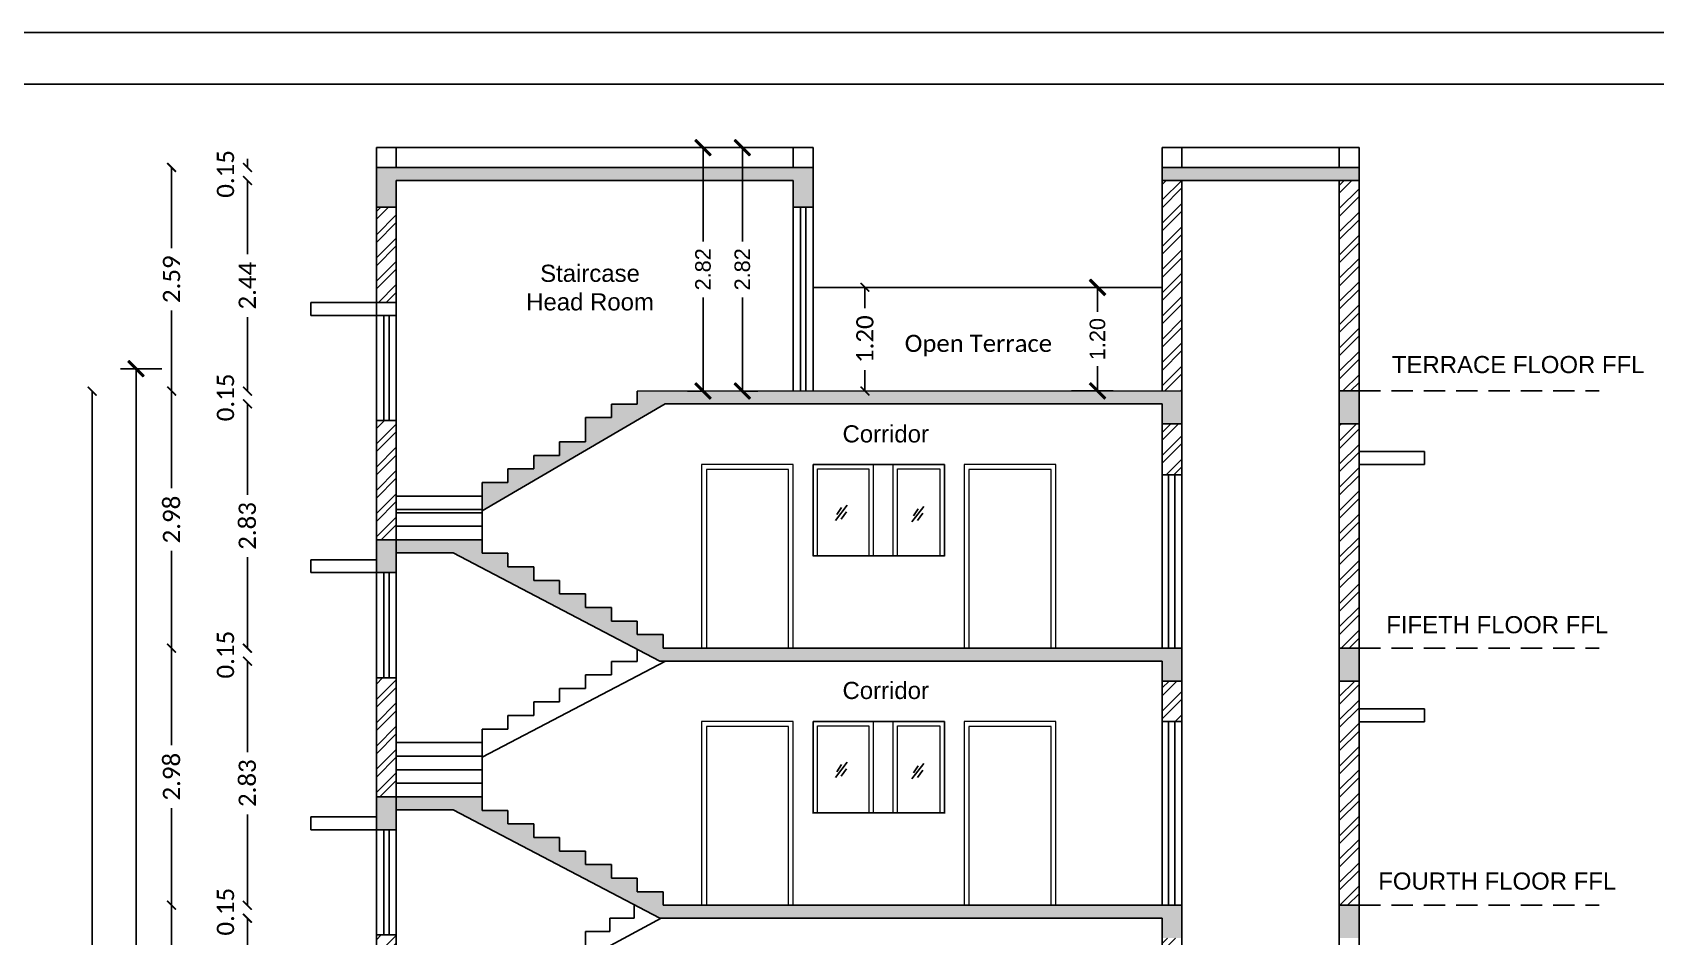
# Model space of a CAD drawing. Header units: metres. Extents: x 1549 to 1752, y 1518 to 3502.
# Drawn here: x 1693.69 to 1712.51, y 1657.2 to 1667.68 of the extents above; entities that cross this region are included whole.
import ezdxf

# ---------------------------------------------------------------- set-up
doc = ezdxf.new("R2010")
doc.units = ezdxf.units.M
doc.linetypes.add('HIDDEN', pattern=[0.375, 0.25, -0.125])
for name, color, linetype in [('BLK_1_HT_OF_BLDG', 5, 'Continuous'), ('BLK_1_PARAPET_HT', 233, 'Continuous'), ('BLK_1_STAIR_HEADROOM', 55, 'Continuous')]:
    doc.layers.add(name, color=color, linetype=linetype)
doc.layers.add('BLK_1_MUMTY_HT', color=83, linetype='Continuous', lineweight=0)
doc.styles.add('SLS- JOHN Calibri', font='calibri.ttf')
doc.styles.add('SLS-Calibri', font='calibri.ttf')
doc.styles.get("Standard").update_dxf_attribs({"font": 'arial.ttf'})
doc.dimstyles.new('12', dxfattribs={"dimtxt": 0.18, "dimasz": 0.18, "dimexe": 0.18, "dimexo": 0.0625, "dimgap": 0.09, "dimtad": 0, "dimzin": 0, "dimdsep": 46, "dimtxsty": 'Standard', "dimblk": 'OBLIQUE', "dimcen": 0.09, "dimadec": 0, "dimazin": 0, "dimtfac": 1, "dimtofl": 0, "dimtmove": 0, "dimatfit": 3, "dimfxl": 0, "dimtolj": 1, "dimtzin": 0, "dimarcsym": 0})
doc.dimstyles.new('SLS-ProjectName-OuterBlock(FloorPlan)', dxfattribs={"dimtxt": 0.2, "dimasz": 0.1, "dimexe": 0, "dimexo": 0, "dimgap": 0.1, "dimtad": 0, "dimzin": 1, "dimdsep": 46, "dimtxsty": 'SLS-Calibri', "dimblk1": 'OBLIQUE', "dimblk2": 'OBLIQUE', "dimsah": 1, "dimcen": 0, "dimse1": 1, "dimse2": 1, "dimclrd": 252, "dimclre": 252, "dimclrt": 256, "dimadec": 0, "dimazin": 0, "dimtfac": 1, "dimtofl": 0, "dimtmove": 2, "dimatfit": 3, "dimfxl": 0, "dimtolj": 1, "dimtzin": 0, "dimarcsym": 0})
pattern_1 = [(50, (157.51355, -122.14279), (0.182184669, -0.015939086), [0.01905, -0.20955]), (355, (157.51355, -122.14279), (-0.035243421, 0.191056845), [0.01524, -0.167640584]), (100.451445, (157.52873, -122.14412), (0.146941247, 0.175117752), [0.016190009, -0.178090245]), (46.1842, (157.51355, -122.092), (0.27107904, -0.042042328), [0.028575, -0.314325]), (96.635558, (157.53614, -122.0955), (0.237404134, 0.247426125), [0.024285023, -0.267135608]), (351.184151, (157.51355, -122.092), (0.237404134, 0.247426125), [0.022859967, -0.251459732]), (21, (157.53895, -122.10469), (0.151614391, -0.102265198), [0.01905, -0.20955]), (326, (157.53895, -122.10469), (0.061802028, 0.184187966), [0.01524, -0.16764]), (71.451445, (157.55158, -122.11321), (0.213416419, 0.081922769), [0.016190009, -0.178089938]), (37.5, (157.51355, -122.14279), (0.0030886033, 0.0845550389), [0, -0.165608, 0, -0.17018, 0, -0.168275]), (7.5, (157.51355, -122.14279), (0.0668196625, 0.1001805748), [0, -0.097028, 0, -0.161798, 0, -0.064135]), (327.5, (157.456905, -122.14279), (0.1355905952, -0.005728744), [0, -0.0635, 0, -0.19812, 0, -0.26289]), (317.5, (157.4315, -122.14279), (0.1481291814, 0.025426491), [0, -0.08255, 0, -0.131572, 0, -0.18669])]
pattern_2 = [(45, (0, -122.14279), (-0.134703842, 0.134703842), []), (45, (0.0898, -122.14279), (-0.134703842, 0.134703842), [])]

# ---------------------------------------------------------------- blocks, each defined once
blk = doc.blocks.new('_Oblique')
at = {"color": 0, "linetype": 'ByBlock', "lineweight": -2}
blk.add_line((-0.5, -0.5), (0.5, 0.5), dxfattribs=at)
at = {"const_width": 0.2}
blk.add_lwpolyline([(-0.5, -0.5), (0.5, 0.5)], dxfattribs=at)
blk = doc.blocks.new('*D144')
at = {"color": 252, "lineweight": -2}
for p, q in [((1696.179, 1657.413), (1696.179, 1656.361)), ((1696.179, 1654.588), (1696.179, 1655.639))]:
    blk.add_line(p, q, dxfattribs=at)
at = {"layer": 'Defpoints', "color": 0}
for p in [(1696.179, 1657.413), (1701.874, 1657.413), (1701.814, 1654.588)]:
    blk.add_point(p, dxfattribs=at)
at = {"color": 252, "lineweight": -2, "xscale": 0.1, "yscale": 0.1, "zscale": 0.1}
for p, rotation in [((1696.179, 1657.413), 90), ((1696.179, 1654.588), 270)]:
    blk.add_blockref('_Oblique', p, dxfattribs=dict(at, rotation=rotation))
at = {"insert": (1696.179, 1656), "char_height": 0.2, "attachment_point": 5, "rotation": 90, "style": 'SLS-Calibri'}
blk.add_mtext('\\A1;2.83', dxfattribs=at)
blk = doc.blocks.new('*D145')
at = {"color": 252, "lineweight": -2}
for p, q in [((1696.179, 1657.563), (1696.179, 1657.663)), ((1696.179, 1657.413), (1696.179, 1657.313))]:
    blk.add_line(p, q, dxfattribs=at)
at = {"layer": 'Defpoints', "color": 0}
for p in [(1696.179, 1657.563), (1701.899, 1657.563), (1701.874, 1657.413)]:
    blk.add_point(p, dxfattribs=at)
at = {"color": 252, "lineweight": -2, "xscale": 0.1, "yscale": 0.1, "zscale": 0.1}
for p, rotation in [((1696.179, 1657.563), 270), ((1696.179, 1657.413), 90)]:
    blk.add_blockref('_Oblique', p, dxfattribs=dict(at, rotation=rotation))
at = {"insert": (1695.926, 1657.488), "char_height": 0.2, "attachment_point": 5, "rotation": 90, "style": 'SLS-Calibri'}
blk.add_mtext('\\A1;0.15', dxfattribs=at)
blk = doc.blocks.new('*D146')
at = {"color": 252, "lineweight": -2}
for p, q in [((1696.179, 1660.393), (1696.179, 1659.339)), ((1696.179, 1657.563), (1696.179, 1658.617))]:
    blk.add_line(p, q, dxfattribs=at)
at = {"layer": 'Defpoints', "color": 0}
for p in [(1696.179, 1660.393), (1702.129, 1660.393), (1701.899, 1657.563)]:
    blk.add_point(p, dxfattribs=at)
at = {"color": 252, "lineweight": -2, "xscale": 0.1, "yscale": 0.1, "zscale": 0.1}
for p, rotation in [((1696.179, 1660.393), 90), ((1696.179, 1657.563), 270)]:
    blk.add_blockref('_Oblique', p, dxfattribs=dict(at, rotation=rotation))
at = {"insert": (1696.179, 1658.978), "char_height": 0.2, "attachment_point": 5, "rotation": 90, "style": 'SLS-Calibri'}
blk.add_mtext('\\A1;2.83', dxfattribs=at)
blk = doc.blocks.new('*D147')
at = {"color": 252, "lineweight": -2}
for p, q in [((1696.179, 1660.543), (1696.179, 1660.643)), ((1696.179, 1660.393), (1696.179, 1660.293))]:
    blk.add_line(p, q, dxfattribs=at)
at = {"layer": 'Defpoints', "color": 0}
for p in [(1696.179, 1660.543), (1702.164, 1660.543), (1702.129, 1660.393)]:
    blk.add_point(p, dxfattribs=at)
at = {"color": 252, "lineweight": -2, "xscale": 0.1, "yscale": 0.1, "zscale": 0.1}
for p, rotation in [((1696.179, 1660.543), 270), ((1696.179, 1660.393), 90)]:
    blk.add_blockref('_Oblique', p, dxfattribs=dict(at, rotation=rotation))
at = {"insert": (1695.926, 1660.468), "char_height": 0.2, "attachment_point": 5, "rotation": 90, "style": 'SLS-Calibri'}
blk.add_mtext('\\A1;0.15', dxfattribs=at)
blk = doc.blocks.new('*D148')
at = {"color": 252, "lineweight": -2}
for p, q in [((1696.179, 1663.376), (1696.179, 1662.321)), ((1696.179, 1660.543), (1696.179, 1661.599))]:
    blk.add_line(p, q, dxfattribs=at)
at = {"layer": 'Defpoints', "color": 0}
for p in [(1696.179, 1663.376), (1702.484, 1663.376), (1702.164, 1660.543)]:
    blk.add_point(p, dxfattribs=at)
at = {"color": 252, "lineweight": -2, "xscale": 0.1, "yscale": 0.1, "zscale": 0.1}
for p, rotation in [((1696.179, 1663.376), 90), ((1696.179, 1660.543), 270)]:
    blk.add_blockref('_Oblique', p, dxfattribs=dict(at, rotation=rotation))
at = {"insert": (1696.179, 1661.96), "char_height": 0.2, "attachment_point": 5, "rotation": 90, "style": 'SLS-Calibri'}
blk.add_mtext('\\A1;2.83', dxfattribs=at)
blk = doc.blocks.new('*D149')
at = {"color": 252, "lineweight": -2}
for p, q in [((1696.179, 1663.524), (1696.179, 1663.624)), ((1696.179, 1663.376), (1696.179, 1663.276))]:
    blk.add_line(p, q, dxfattribs=at)
at = {"layer": 'Defpoints', "color": 0}
for p in [(1696.179, 1663.524), (1702.275, 1663.524), (1702.484, 1663.376)]:
    blk.add_point(p, dxfattribs=at)
at = {"color": 252, "lineweight": -2, "xscale": 0.1, "yscale": 0.1, "zscale": 0.1}
for p, rotation in [((1696.179, 1663.524), 270), ((1696.179, 1663.376), 90)]:
    blk.add_blockref('_Oblique', p, dxfattribs=dict(at, rotation=rotation))
at = {"insert": (1695.926, 1663.45), "char_height": 0.2, "attachment_point": 5, "rotation": 90, "style": 'SLS-Calibri'}
blk.add_mtext('\\A1;0.15', dxfattribs=at)
blk = doc.blocks.new('*D150')
at = {"color": 252, "lineweight": -2}
for p, q in [((1696.179, 1665.966), (1696.179, 1665.111)), ((1696.179, 1663.524), (1696.179, 1664.379))]:
    blk.add_line(p, q, dxfattribs=at)
at = {"layer": 'Defpoints', "color": 0}
for p in [(1696.179, 1665.966), (1702.512, 1665.966), (1702.275, 1663.524)]:
    blk.add_point(p, dxfattribs=at)
at = {"color": 252, "lineweight": -2, "xscale": 0.1, "yscale": 0.1, "zscale": 0.1}
for p, rotation in [((1696.179, 1665.966), 90), ((1696.179, 1663.524), 270)]:
    blk.add_blockref('_Oblique', p, dxfattribs=dict(at, rotation=rotation))
at = {"insert": (1696.179, 1664.745), "char_height": 0.2, "attachment_point": 5, "rotation": 90, "style": 'SLS-Calibri'}
blk.add_mtext('\\A1;2.44', dxfattribs=at)
blk = doc.blocks.new('*D151')
at = {"color": 252, "lineweight": -2}
for p, q in [((1696.179, 1666.116), (1696.179, 1666.216)), ((1696.179, 1665.966), (1696.179, 1665.866))]:
    blk.add_line(p, q, dxfattribs=at)
at = {"layer": 'Defpoints', "color": 0}
for p in [(1696.179, 1666.116), (1702.512, 1666.116), (1702.512, 1665.966)]:
    blk.add_point(p, dxfattribs=at)
at = {"color": 252, "lineweight": -2, "xscale": 0.1, "yscale": 0.1, "zscale": 0.1}
for p, rotation in [((1696.179, 1666.116), 270), ((1696.179, 1665.966), 90)]:
    blk.add_blockref('_Oblique', p, dxfattribs=dict(at, rotation=rotation))
at = {"insert": (1695.926, 1666.041), "char_height": 0.2, "attachment_point": 5, "rotation": 90, "style": 'SLS-Calibri'}
blk.add_mtext('\\A1;0.15', dxfattribs=at)
blk = doc.blocks.new('*D155')
at = {"color": 252, "lineweight": -2}
for p, q in [((1695.3, 1657.563), (1695.3, 1656.44)), ((1695.3, 1654.588), (1695.3, 1655.711))]:
    blk.add_line(p, q, dxfattribs=at)
at = {"layer": 'Defpoints', "color": 0}
for p in [(1695.3, 1657.563), (1702.061, 1657.563), (1702.046, 1654.588)]:
    blk.add_point(p, dxfattribs=at)
at = {"color": 252, "lineweight": -2, "xscale": 0.1, "yscale": 0.1, "zscale": 0.1}
for p, rotation in [((1695.3, 1657.563), 90), ((1695.3, 1654.588), 270)]:
    blk.add_blockref('_Oblique', p, dxfattribs=dict(at, rotation=rotation))
at = {"insert": (1695.3, 1656.075), "char_height": 0.2, "attachment_point": 5, "rotation": 90, "style": 'SLS-Calibri'}
blk.add_mtext('\\A1;2.98', dxfattribs=at)
blk = doc.blocks.new('*D156')
at = {"color": 252, "lineweight": -2}
for p, q in [((1695.3, 1660.543), (1695.3, 1659.417)), ((1695.3, 1657.563), (1695.3, 1658.689))]:
    blk.add_line(p, q, dxfattribs=at)
at = {"layer": 'Defpoints', "color": 0}
for p in [(1695.3, 1660.543), (1702.164, 1660.543), (1702.061, 1657.563)]:
    blk.add_point(p, dxfattribs=at)
at = {"color": 252, "lineweight": -2, "xscale": 0.1, "yscale": 0.1, "zscale": 0.1}
for p, rotation in [((1695.3, 1660.543), 90), ((1695.3, 1657.563), 270)]:
    blk.add_blockref('_Oblique', p, dxfattribs=dict(at, rotation=rotation))
at = {"insert": (1695.3, 1659.053), "char_height": 0.2, "attachment_point": 5, "rotation": 90, "style": 'SLS-Calibri'}
blk.add_mtext('\\A1;2.98', dxfattribs=at)
blk = doc.blocks.new('*D157')
at = {"color": 252, "lineweight": -2}
for p, q in [((1695.3, 1663.524), (1695.3, 1662.398)), ((1695.3, 1660.543), (1695.3, 1661.67))]:
    blk.add_line(p, q, dxfattribs=at)
at = {"layer": 'Defpoints', "color": 0}
for p in [(1695.3, 1663.524), (1702.339, 1663.524), (1702.164, 1660.543)]:
    blk.add_point(p, dxfattribs=at)
at = {"color": 252, "lineweight": -2, "xscale": 0.1, "yscale": 0.1, "zscale": 0.1}
for p, rotation in [((1695.3, 1663.524), 90), ((1695.3, 1660.543), 270)]:
    blk.add_blockref('_Oblique', p, dxfattribs=dict(at, rotation=rotation))
at = {"insert": (1695.3, 1662.034), "char_height": 0.2, "attachment_point": 5, "rotation": 90, "style": 'SLS-Calibri'}
blk.add_mtext('\\A1;2.98', dxfattribs=at)
blk = doc.blocks.new('*D158')
at = {"color": 252, "lineweight": -2}
for p, q in [((1695.3, 1666.116), (1695.3, 1665.182)), ((1695.3, 1663.524), (1695.3, 1664.457))]:
    blk.add_line(p, q, dxfattribs=at)
at = {"layer": 'Defpoints', "color": 0}
for p in [(1695.3, 1666.116), (1701.988, 1666.116), (1701.988, 1663.524)]:
    blk.add_point(p, dxfattribs=at)
at = {"color": 252, "lineweight": -2, "xscale": 0.1, "yscale": 0.1, "zscale": 0.1}
for p, rotation in [((1695.3, 1666.116), 90), ((1695.3, 1663.524), 270)]:
    blk.add_blockref('_Oblique', p, dxfattribs=dict(at, rotation=rotation))
at = {"insert": (1695.3, 1664.82), "char_height": 0.2, "attachment_point": 5, "rotation": 90, "style": 'SLS-Calibri'}
blk.add_mtext('\\A1;2.59', dxfattribs=at)
blk = doc.blocks.new('*D159')
at = {"color": 252, "lineweight": -2}
for p, q in [((1703.343, 1664.726), (1703.343, 1664.486)), ((1703.343, 1663.524), (1703.343, 1663.765))]:
    blk.add_line(p, q, dxfattribs=at)
at = {"layer": 'Defpoints', "color": 0}
for p in [(1703.343, 1664.726), (1703.51, 1664.726), (1703.51, 1663.524)]:
    blk.add_point(p, dxfattribs=at)
at = {"color": 252, "lineweight": -2, "xscale": 0.1, "yscale": 0.1, "zscale": 0.1}
for p, rotation in [((1703.343, 1664.726), 90), ((1703.343, 1663.524), 270)]:
    blk.add_blockref('_Oblique', p, dxfattribs=dict(at, rotation=rotation))
at = {"insert": (1703.343, 1664.125), "char_height": 0.2, "attachment_point": 5, "rotation": 90, "style": 'SLS-Calibri'}
blk.add_mtext('\\A1;1.20', dxfattribs=at)
blk = doc.blocks.new('*D60')
at = {"color": 252, "lineweight": -2}
for p, q in [((1694.378, 1663.523), (1694.378, 1655.064)), ((1694.378, 1645.723), (1694.378, 1654.183))]:
    blk.add_line(p, q, dxfattribs=at)
at = {"layer": 'Defpoints', "color": 0}
for p in [(1694.378, 1663.523), (1700.702, 1663.523), (1697.676, 1645.723)]:
    blk.add_point(p, dxfattribs=at)
at = {"color": 252, "lineweight": -2, "xscale": 0.1, "yscale": 0.1, "zscale": 0.1}
for p, rotation in [((1694.378, 1663.523), 90), ((1694.378, 1645.723), 270)]:
    blk.add_blockref('_Oblique', p, dxfattribs=dict(at, rotation=rotation))
at = {"insert": (1694.378, 1654.623), "char_height": 0.2, "attachment_point": 5, "rotation": 90, "style": 'SLS-Calibri'}
blk.add_mtext('\\A1;17.80', dxfattribs=at)
blk = doc.blocks.new('*D217')
at = {"layer": 'BLK_1_HT_OF_BLDG', "color": 0, "lineweight": -2}
for p, q in [((1695.188, 1663.783), (1694.708, 1663.783)), ((1694.888, 1663.783), (1694.888, 1655.139)), ((1694.888, 1645.723), (1694.888, 1654.368)), ((1694.888, 1645.723), (1694.708, 1645.723))]:
    blk.add_line(p, q, dxfattribs=at)
at = {"layer": 'Defpoints', "color": 0}
for p in [(1694.888, 1663.783), (1701.067, 1663.783), (1694.899, 1645.723)]:
    blk.add_point(p, dxfattribs=at)
at = {"layer": 'BLK_1_HT_OF_BLDG', "color": 0, "lineweight": -2, "xscale": 0.18, "yscale": 0.18, "zscale": 0.18}
for p, rotation in [((1694.888, 1663.783), 90), ((1694.888, 1645.723), 270)]:
    blk.add_blockref('_Oblique', p, dxfattribs=dict(at, rotation=rotation))
at = {"layer": 'BLK_1_HT_OF_BLDG', "color": 0, "insert": (1694.888, 1654.753), "char_height": 0.18, "attachment_point": 5, "rotation": 90}
blk.add_mtext('\\A1;18.06', dxfattribs=at)
blk = doc.blocks.new('*D218')
at = {"layer": 'BLK_1_PARAPET_HT', "color": 0, "lineweight": -2}
for p, q in [((1705.741, 1664.726), (1706.221, 1664.726)), ((1706.041, 1664.726), (1706.041, 1664.441)), ((1706.041, 1663.525), (1706.041, 1663.811)), ((1705.741, 1663.525), (1706.221, 1663.525))]:
    blk.add_line(p, q, dxfattribs=at)
at = {"layer": 'Defpoints', "color": 0}
for p in [(1705.568, 1664.726), (1706.041, 1664.726), (1705.568, 1663.525)]:
    blk.add_point(p, dxfattribs=at)
at = {"layer": 'BLK_1_PARAPET_HT', "color": 0, "lineweight": -2, "xscale": 0.18, "yscale": 0.18, "zscale": 0.18}
for p, rotation in [((1706.041, 1664.726), 90), ((1706.041, 1663.525), 270)]:
    blk.add_blockref('_Oblique', p, dxfattribs=dict(at, rotation=rotation))
at = {"layer": 'BLK_1_PARAPET_HT', "color": 0, "insert": (1706.041, 1664.126), "char_height": 0.18, "attachment_point": 5, "rotation": 90}
blk.add_mtext('\\A1;1.20', dxfattribs=at)
blk = doc.blocks.new('*D219')
at = {"layer": 'BLK_1_STAIR_HEADROOM', "color": 0, "lineweight": -2}
for p, q in [((1701.488, 1666.346), (1701.285, 1666.346)), ((1701.465, 1666.346), (1701.465, 1665.259)), ((1701.465, 1663.524), (1701.465, 1664.61)), ((1701.488, 1663.524), (1701.285, 1663.524))]:
    blk.add_line(p, q, dxfattribs=at)
at = {"layer": 'Defpoints', "color": 0}
for p in [(1701.465, 1666.346), (1701.55, 1666.346), (1701.55, 1663.524)]:
    blk.add_point(p, dxfattribs=at)
at = {"layer": 'BLK_1_STAIR_HEADROOM', "color": 0, "lineweight": -2, "xscale": 0.18, "yscale": 0.18, "zscale": 0.18}
for p, rotation in [((1701.465, 1666.346), 90), ((1701.465, 1663.524), 270)]:
    blk.add_blockref('_Oblique', p, dxfattribs=dict(at, rotation=rotation))
at = {"layer": 'BLK_1_STAIR_HEADROOM', "color": 0, "insert": (1701.465, 1664.935), "char_height": 0.18, "attachment_point": 5, "rotation": 90}
blk.add_mtext('\\A1;2.82', dxfattribs=at)
blk = doc.blocks.new('*D220')
at = {"layer": 'BLK_1_MUMTY_HT', "color": 0, "lineweight": -2}
for p, q in [((1701.921, 1666.346), (1702.101, 1666.346)), ((1701.921, 1666.346), (1701.921, 1665.259)), ((1701.921, 1663.524), (1701.921, 1664.61)), ((1701.921, 1663.524), (1702.101, 1663.524))]:
    blk.add_line(p, q, dxfattribs=at)
at = {"layer": 'Defpoints', "color": 0}
for p in [(1701.869, 1666.346), (1701.921, 1666.346), (1701.869, 1663.524)]:
    blk.add_point(p, dxfattribs=at)
at = {"layer": 'BLK_1_MUMTY_HT', "color": 0, "lineweight": -2, "xscale": 0.18, "yscale": 0.18, "zscale": 0.18}
for p, rotation in [((1701.921, 1666.346), 90), ((1701.921, 1663.524), 270)]:
    blk.add_blockref('_Oblique', p, dxfattribs=dict(at, rotation=rotation))
at = {"layer": 'BLK_1_MUMTY_HT', "color": 0, "insert": (1701.921, 1664.935), "char_height": 0.18, "attachment_point": 5, "rotation": 90}
blk.add_mtext('\\A1;2.82', dxfattribs=at)

msp = doc.modelspace()

# ---------------------------------------------------------------- hatches: boundary and pattern name
h = msp.add_hatch()
h.set_pattern_fill('AR-CONC', color=256, scale=0.001)
h.set_pattern_definition([(50, (157.51355, -122.14054), (0.182184669, -0.015939086), [0.01905, -0.20955]), (355, (157.51355, -122.14054), (-0.035243421, 0.191056845), [0.01524, -0.167640584]), (100.451445, (157.52873, -122.14186), (0.146941247, 0.175117752), [0.016190009, -0.178090245]), (46.1842, (157.51355, -122.08974), (0.27107904, -0.042042328), [0.028575, -0.314325]), (96.635558, (157.53614, -122.09324), (0.237404134, 0.247426125), [0.024285023, -0.267135608]), (351.184151, (157.51355, -122.08974), (0.237404134, 0.247426125), [0.022859967, -0.251459732]), (21, (157.53895, -122.10244), (0.151614391, -0.102265198), [0.01905, -0.20955]), (326, (157.53895, -122.10244), (0.061802028, 0.184187966), [0.01524, -0.16764]), (71.451445, (157.55158, -122.11096), (0.213416419, 0.081922769), [0.016190009, -0.178089938]), (37.5, (157.51355, -122.140536), (0.0030886033, 0.0845550389), [0, -0.165608, 0, -0.17018, 0, -0.168275]), (7.5, (157.51355, -122.14054), (0.0668196625, 0.1001805748), [0, -0.097028, 0, -0.161798, 0, -0.064135]), (327.5, (157.456905, -122.140536), (0.1355905952, -0.005728744), [0, -0.0635, 0, -0.19812, 0, -0.26289]), (317.5, (157.4315, -122.14054), (0.1481291814, 0.025426491), [0, -0.08255, 0, -0.131572, 0, -0.18669])])
h.paths.add_polyline_path([(1702.74070893, 1666.1160031), (1697.67586832, 1666.1160031), (1697.67586868, 1665.65600292), (1697.90586815, 1665.6560031), (1697.90586815, 1665.9660031), (1702.51220086, 1665.9660031), (1702.51220086, 1665.6560031), (1702.74070893, 1665.6560031)])
h.paths.add_polyline_path([(1709.07511989, 1666.1160031), (1706.79037963, 1666.1160031), (1706.79037963, 1665.9660031), (1709.07511989, 1665.9660031)])
h = msp.add_hatch()
h.set_pattern_fill('ANSI32', color=256, scale=0.02)
h.set_pattern_definition(pattern_2)
h.paths.add_polyline_path([(1707.01888769, 1665.9660031), (1706.79037963, 1665.9660031), (1706.79037963, 1663.52589989), (1707.01888769, 1663.5260031)])
h.paths.add_polyline_path([(1709.07511989, 1665.9660031), (1708.84511989, 1665.9660031), (1708.84511989, 1663.5260031), (1709.07511989, 1663.5260031)])
h = msp.add_hatch()
h.set_pattern_fill('ANSI32', color=256, scale=0.02)
h.set_pattern_definition([(45, (157.51355, -122.14279), (-0.134703842, 0.134703842), []), (45, (157.60335, -122.14279), (-0.134703842, 0.134703842), [])])
h.paths.add_polyline_path([(1697.90586815, 1665.6560031), (1697.67586868, 1665.65600292), (1697.67578911, 1664.54835342), (1697.90578762, 1664.54835342)])
h.paths.add_polyline_path([(1697.90586815, 1663.17925938), (1697.67587058, 1663.17925938), (1697.67587165, 1661.79987761), (1697.90586815, 1661.79987761)])
h.paths.add_polyline_path([(1697.90586815, 1660.19887761), (1697.67587288, 1660.19887761), (1697.67587394, 1658.81987761), (1697.90586815, 1658.81987761)])
h.paths.add_polyline_path([(1697.90586815, 1657.21887761), (1697.67587517, 1657.21887761), (1697.67587623, 1655.84408813), (1697.90586815, 1655.84408813)])
h.paths.add_polyline_path([(1697.90586815, 1654.24308813), (1697.67587746, 1654.24308813), (1697.67587852, 1652.86408813), (1697.90586815, 1652.86408813)])
h.paths.add_polyline_path([(1697.90586815, 1651.26308813), (1697.67587976, 1651.26308813), (1697.67588082, 1649.87987761), (1697.90586815, 1649.87987761), (1697.90586815, 1649.9496837)])
h.paths.add_polyline_path([(1697.90586815, 1648.27887761), (1697.67588205, 1648.27887761), (1697.67588319, 1646.7996837), (1697.90586815, 1646.7996837)])
h.paths.add_polyline_path([(1697.90587118, 1646.4186837), (1697.67588348, 1646.4186837), (1697.675884, 1645.80494686), (1697.9058799, 1645.80494686)])
h = msp.add_hatch()
h.set_pattern_fill('AR-CONC', color=256, scale=0.001)
h.set_pattern_definition(pattern_1)
h.paths.add_polyline_path([(1709.07511989, 1663.5260031), (1708.84511989, 1663.5260031), (1708.84511989, 1663.1450031), (1709.07511989, 1663.1450031)])
h.paths.add_polyline_path([(1709.07511989, 1660.54336791), (1708.84511989, 1660.54336791), (1708.84511989, 1660.16236791), (1709.07511989, 1660.16236791)])
h.paths.add_polyline_path([(1709.07511989, 1657.56336791), (1708.84511989, 1657.56336791), (1708.84511989, 1657.18236791), (1709.07511989, 1657.18236791)])
h.paths.add_polyline_path([(1709.07511989, 1654.58757844), (1708.84511989, 1654.58757844), (1708.84511989, 1654.20657844), (1709.07511989, 1654.20657844)])
h.paths.add_polyline_path([(1709.07511989, 1651.60757844), (1708.84511989, 1651.60757844), (1708.84511989, 1651.22657844), (1709.07511989, 1651.22657844)])
h.paths.add_polyline_path([(1709.07511989, 1648.62336791), (1708.84511989, 1648.62336791), (1708.84511989, 1648.24236791), (1709.07511989, 1648.24236791)])
h.paths.add_polyline_path([(1709.07511989, 1643.97178896), (1706.79037963, 1643.97178896), (1706.79037963, 1643.82178896), (1709.07511989, 1643.82178896)])
h.paths.add_polyline_path([(1706.79038768, 1645.67336942), (1697.90588795, 1645.67336942), (1697.90589111, 1645.52336791), (1706.79038887, 1645.52336791)])
h = msp.add_hatch()
h.set_pattern_fill('AR-CONC', color=256, scale=0.001)
h.set_pattern_definition([(50, (157.51355, -122.26459), (0.182184669, -0.015939086), [0.01905, -0.20955]), (355, (157.51355, -122.26459), (-0.035243421, 0.191056845), [0.01524, -0.167640584]), (100.451445, (157.52873, -122.26591), (0.146941247, 0.175117752), [0.016190009, -0.178090245]), (46.1842, (157.51355, -122.21379), (0.27107904, -0.042042328), [0.028575, -0.314325]), (96.635558, (157.53614, -122.2173), (0.237404134, 0.247426125), [0.024285023, -0.267135608]), (351.184151, (157.51355, -122.2138), (0.237404134, 0.247426125), [0.022859967, -0.251459732]), (21, (157.53895, -122.22649), (0.151614391, -0.102265198), [0.01905, -0.20955]), (326, (157.53895, -122.22649), (0.061802028, 0.184187966), [0.01524, -0.16764]), (71.451445, (157.55158, -122.235), (0.213416419, 0.081922769), [0.016190009, -0.178089938]), (37.5, (157.51355, -122.264587), (0.0030886033, 0.0845550389), [0, -0.165608, 0, -0.17018, 0, -0.168275]), (7.5, (157.51355, -122.26459), (0.0668196625, 0.1001805748), [0, -0.097028, 0, -0.161798, 0, -0.064135]), (327.5, (157.456905, -122.264587), (0.1355905952, -0.005728744), [0, -0.0635, 0, -0.19812, 0, -0.26289]), (317.5, (157.4315, -122.26459), (0.1481291814, 0.025426491), [0, -0.08255, 0, -0.131572, 0, -0.18669])])
h.paths.add_polyline_path([(1707.01888769, 1663.52457651), (1700.70150866, 1663.52172332), (1700.70150866, 1663.37276813), (1700.40150866, 1663.37276813), (1700.40150866, 1663.21570442), (1700.10150866, 1663.21570442), (1700.10150866, 1662.93459036), (1699.80150866, 1662.93459036), (1699.80150866, 1662.77752664), (1699.50150866, 1662.77752664), (1699.50150866, 1662.62046293), (1699.20150866, 1662.62046293), (1699.20150866, 1662.46339922), (1698.90150866, 1662.46339922), (1698.90150866, 1662.30633551), (1698.90150866, 1662.13689624), (1701.02403946, 1663.3760031), (1706.79037963, 1663.3760031), (1706.79037963, 1663.1450031), (1707.01888769, 1663.1450031)])
h = msp.add_hatch()
h.set_pattern_fill('ANSI32', color=256, scale=0.02)
h.set_pattern_definition(pattern_2)
h.paths.add_polyline_path([(1707.01888769, 1663.1450031), (1706.79037963, 1663.1450031), (1706.79037963, 1662.55157097), (1707.01888769, 1662.55157097)])
h = msp.add_hatch()
h.set_pattern_fill('ANSI32', color=256, scale=0.02)
h.set_pattern_definition(pattern_2)
h.paths.add_polyline_path([(1709.07511989, 1663.1450031), (1708.84511989, 1663.1450031), (1708.84511989, 1660.54336791), (1709.07511989, 1660.54336791)])
h.paths.add_polyline_path([(1709.07511989, 1660.16236791), (1708.84511989, 1660.16236791), (1708.84511989, 1657.56336791), (1709.07511989, 1657.56336791)])
h = msp.add_hatch()
h.set_pattern_fill('AR-CONC', color=256, scale=0.001)
h.set_pattern_definition(pattern_1)
h.paths.add_polyline_path([(1697.90586815, 1649.87987761), (1697.67588082, 1649.87987761), (1697.67588111, 1649.49887761), (1697.90586815, 1649.49887761)])
h.paths.add_polyline_path([(1697.90586815, 1652.86408813), (1697.67587852, 1652.86408813), (1697.67587882, 1652.48308813), (1697.90586815, 1652.48308813)])
h.paths.add_polyline_path([(1697.90586815, 1655.84408813), (1697.67587623, 1655.84408813), (1697.67587652, 1655.46308813), (1697.90586815, 1655.46308813)])
h.paths.add_polyline_path([(1697.90586815, 1658.81987761), (1697.67587394, 1658.81987761), (1697.67587423, 1658.43887761), (1697.90586815, 1658.43887761)])
h.paths.add_polyline_path([(1697.90586815, 1661.79987761), (1697.67587165, 1661.79987761), (1697.67587194, 1661.41887761), (1697.90586815, 1661.41887761)])
h = msp.add_hatch()
h.set_pattern_fill('AR-CONC', color=256, scale=0.001)
h.set_pattern_definition(pattern_1)
h.paths.add_polyline_path([(1707.01888769, 1660.54336791), (1701.00150866, 1660.54336791), (1701.00150866, 1660.70043162), (1700.70150866, 1660.70043162), (1700.70150866, 1660.85749533), (1700.40150866, 1660.85749533), (1700.40150866, 1661.01455905), (1700.10150866, 1661.01455905), (1700.10150866, 1661.17162276), (1699.80150866, 1661.17162276), (1699.80150866, 1661.32868647), (1699.50150866, 1661.32868647), (1699.50150866, 1661.48575018), (1699.20150866, 1661.48575018), (1699.20150866, 1661.64281389), (1698.90150866, 1661.64281389), (1698.90150866, 1661.79987761), (1697.90586815, 1661.79987761), (1697.90586815, 1661.64987761), (1698.56461778, 1661.64987761), (1700.96461778, 1660.39336791), (1706.79037963, 1660.39336791), (1706.79037963, 1660.16236791), (1707.01888769, 1660.16236791)])
h = msp.add_hatch()
h.set_pattern_fill('ANSI32', color=256, scale=0.02)
h.set_pattern_definition(pattern_2)
h.paths.add_polyline_path([(1707.01888769, 1660.16236791), (1706.79037963, 1660.16236791), (1706.79037963, 1659.69336791), (1707.01888769, 1659.69336791)])
h.paths.add_polyline_path([(1707.01888769, 1657.18236791), (1706.79037963, 1657.18236791), (1706.79037963, 1656.71757844), (1707.01888769, 1656.71757844)])
h.paths.add_polyline_path([(1707.01888769, 1654.20657844), (1706.79037963, 1654.20657844), (1706.79037963, 1653.73757844), (1707.01888769, 1653.73757844)])
h.paths.add_polyline_path([(1709.07511989, 1651.22657844), (1708.84511989, 1651.22657844), (1708.84511989, 1648.62336791), (1709.07511989, 1648.62336791)])
h.paths.add_polyline_path([(1702.95408852, 1650.89566994), (1704.1369522, 1650.89566994), (1704.1369522, 1651.30513839), (1702.95408852, 1651.30513839)], flags=9)
h = msp.add_hatch()
h.set_pattern_fill('AR-CONC', color=256, scale=0.001)
h.set_pattern_definition(pattern_1)
h.paths.add_polyline_path([(1707.01888769, 1651.60757844), (1701.00150866, 1651.60757844), (1701.00150866, 1651.76464215), (1700.70150866, 1651.76464215), (1700.70150866, 1651.92170586), (1700.40150866, 1651.92170586), (1700.40150866, 1652.07876957), (1700.10150866, 1652.07876957), (1700.10150866, 1652.23583328), (1699.80150866, 1652.23583328), (1699.80150866, 1652.392897), (1699.50150866, 1652.392897), (1699.50150866, 1652.54996071), (1699.20150866, 1652.54996071), (1699.20150866, 1652.70702442), (1698.90150866, 1652.70702442), (1698.90150866, 1652.86408813), (1697.90586815, 1652.86408813), (1697.90586815, 1652.71408813), (1698.56461778, 1652.71408813), (1700.96461778, 1651.45757844), (1706.79037963, 1651.45757844), (1706.79037963, 1651.22657844), (1707.01888769, 1651.22657844)])
h.paths.add_polyline_path([(1707.01888769, 1654.58757844), (1701.00150866, 1654.58757844), (1701.00150866, 1654.74464215), (1700.70150866, 1654.74464215), (1700.70150866, 1654.90170586), (1700.40150866, 1654.90170586), (1700.40150866, 1655.05876957), (1700.10150866, 1655.05876957), (1700.10150866, 1655.21583328), (1699.80150866, 1655.21583328), (1699.80150866, 1655.372897), (1699.50150866, 1655.372897), (1699.50150866, 1655.52996071), (1699.20150866, 1655.52996071), (1699.20150866, 1655.68702442), (1698.90150866, 1655.68702442), (1698.90150866, 1655.84408813), (1697.90586815, 1655.84408813), (1697.90586815, 1655.69408813), (1698.56461778, 1655.69408813), (1700.96461778, 1654.43757844), (1706.79037963, 1654.43757844), (1706.79037963, 1654.20657844), (1707.01888769, 1654.20657844)])
h.paths.add_polyline_path([(1707.01888769, 1657.56336791), (1701.00150866, 1657.56336791), (1701.00150866, 1657.72043162), (1700.70150866, 1657.72043162), (1700.70150866, 1657.87749533), (1700.40150866, 1657.87749533), (1700.40150866, 1658.03455905), (1700.10150866, 1658.03455905), (1700.10150866, 1658.19162276), (1699.80150866, 1658.19162276), (1699.80150866, 1658.34868647), (1699.50150866, 1658.34868647), (1699.50150866, 1658.50575018), (1699.20150866, 1658.50575018), (1699.20150866, 1658.66281389), (1698.90150866, 1658.66281389), (1698.90150866, 1658.81987761), (1697.90586815, 1658.81987761), (1697.90586815, 1658.66987761), (1698.56461778, 1658.66987761), (1700.96461778, 1657.41336791), (1706.79037963, 1657.41336791), (1706.79037963, 1657.18236791), (1707.01888769, 1657.18236791)])

# ---------------------------------------------------------------- linework, layer by layer
for p, q in [((1697.67588425, 1645.34236791), (1697.67586815, 1666.3460031)), ((1697.90586815, 1666.3460031), (1697.67586815, 1666.3460031)), ((1697.90586815, 1666.1160031), (1697.90586815, 1666.3460031)), ((1697.90586815, 1666.3460031), (1702.51220086, 1666.3460031)), ((1702.51220086, 1666.3460031), (1702.74070893, 1666.3460031)), ((1702.51220086, 1666.1160031), (1702.51220086, 1666.3460031)), ((1702.74070893, 1665.6560031), (1702.74070893, 1666.3460031)), ((1706.79037963, 1666.3460031), (1707.01888769, 1666.3460031)), ((1706.79037963, 1663.5260031), (1706.79037963, 1666.3460031)), ((1707.01888769, 1666.1160031), (1707.01888769, 1666.3460031)), ((1707.01888769, 1666.3460031), (1708.84511989, 1666.3460031)), ((1708.84511989, 1666.1160031), (1708.84511989, 1666.3460031)), ((1708.84511989, 1666.3460031), (1709.07511989, 1666.3460031)), ((1709.07511989, 1643.82178896), (1709.07511989, 1666.3460031)), ((1697.67586815, 1666.1160031), (1702.74070893, 1666.1160031)), ((1706.79037963, 1666.1160031), (1709.07511989, 1666.1160031)), ((1697.90586815, 1649.9496837), (1697.90586815, 1665.9660031)), ((1697.90586815, 1665.9660031), (1702.51220086, 1665.9660031)), ((1702.51220086, 1665.6560031), (1702.51220086, 1665.9660031)), ((1706.79037963, 1665.9660031), (1709.07511989, 1665.9660031)), ((1707.01888769, 1660.54336791), (1707.01888769, 1665.9660031)), ((1708.84511989, 1660.54336791), (1708.84511989, 1665.9660031)), ((1697.90586815, 1665.6560031), (1697.67586869, 1665.65600292)), ((1702.51220086, 1665.6560031), (1702.74070893, 1665.6560031)), ((1702.51220086, 1663.5260031), (1702.51220086, 1665.6560031)), ((1702.59519138, 1663.5260031), (1702.59519138, 1665.6560031)), ((1702.65780627, 1663.5260031), (1702.65780627, 1665.6560031)), ((1702.74070893, 1663.5260031), (1702.74070893, 1665.6560031)), ((1702.74070893, 1664.7260031), (1706.79037963, 1664.7260031)), ((1697.67586815, 1664.55151279), (1696.91586815, 1664.55151279)), ((1696.91586815, 1664.40151279), (1696.91586815, 1664.55151279)), ((1697.67586815, 1664.40151279), (1696.91586815, 1664.40151279)), ((1697.67586815, 1664.55151279), (1697.90586815, 1664.55151279)), ((1697.90586815, 1664.40151279), (1697.67586815, 1664.40151279)), ((1697.7603705, 1664.40151279), (1697.7603705, 1663.18151279)), ((1697.82305961, 1664.40151279), (1697.82305961, 1663.18151279)), ((1700.70150866, 1663.52314991), (1707.01888769, 1663.5260031)), ((1700.70150866, 1663.52314991), (1700.70150866, 1663.37276813)), ((1708.84511989, 1663.5260031), (1709.07511989, 1663.5260031)), ((1698.90150866, 1662.13689624), (1701.02403946, 1663.3760031)), ((1700.40150866, 1663.37276813), (1700.40150866, 1663.21570442)), ((1700.40150866, 1663.37276813), (1700.70150866, 1663.37276813)), ((1701.02403946, 1663.3760031), (1706.79037963, 1663.3760031)), ((1706.79037963, 1660.54336791), (1706.79037963, 1663.3760031)), ((1697.90586815, 1663.18151279), (1697.67586815, 1663.18151279)), ((1700.10150866, 1663.21570442), (1700.10150866, 1662.93459036)), ((1700.10150866, 1663.21570442), (1700.40150866, 1663.21570442)), ((1707.01888769, 1663.1450031), (1706.79037963, 1663.1450031)), ((1708.84511989, 1663.1450031), (1709.07511989, 1663.1450031)), ((1699.80150866, 1662.93459036), (1699.80150866, 1662.77752664)), ((1699.80150866, 1662.93459036), (1700.10150866, 1662.93459036)), ((1699.50150866, 1662.77752664), (1699.50150866, 1662.62046293)), ((1699.50150866, 1662.77752664), (1699.80150866, 1662.77752664)), ((1709.07511979, 1662.82336791), (1709.83511979, 1662.82336791)), ((1709.83511979, 1662.67336791), (1709.83511979, 1662.82336791)), ((1699.20150866, 1662.62046293), (1699.20150866, 1662.46339922)), ((1699.20150866, 1662.62046293), (1699.50150866, 1662.62046293)), ((1702.74070893, 1661.61336791), (1702.74070893, 1662.67336791)), ((1702.74070893, 1662.67336791), (1704.26409603, 1662.67336791)), ((1704.26409603, 1661.61336791), (1704.26409603, 1662.67336791)), ((1706.79037963, 1662.55157097), (1707.01888769, 1662.55157097)), ((1706.79037963, 1662.55157097), (1707.01888769, 1662.55157097)), ((1706.79037963, 1660.54336791), (1706.79037963, 1662.55157097)), ((1706.86555387, 1660.54336791), (1706.86555387, 1662.55157097)), ((1706.93624527, 1660.54336791), (1706.93624527, 1662.55157097)), ((1707.01888769, 1660.54336791), (1707.01888769, 1662.55157097)), ((1709.07511979, 1662.67336791), (1709.83511979, 1662.67336791)), ((1698.90150866, 1662.46339922), (1698.90150866, 1662.30633551)), ((1698.90150866, 1662.46339922), (1699.20150866, 1662.46339922)), ((1698.90150866, 1662.30633551), (1697.90586815, 1662.30633551)), ((1698.90150866, 1662.1492718), (1697.90586815, 1662.1492718)), ((1698.90150866, 1661.79987761), (1698.90150866, 1662.30633551)), ((1702.99961282, 1662.02221098), (1703.13599411, 1662.20201419)), ((1703.01687869, 1662.09089695), (1703.07053659, 1662.17304696)), ((1703.88793815, 1662.00760792), (1704.02431945, 1662.18741113)), ((1703.90520403, 1662.07629389), (1703.95886193, 1662.1584439)), ((1698.90150866, 1662.11400503), (1697.90586815, 1662.11400503)), ((1698.90150866, 1661.95694132), (1697.90586815, 1661.95694132)), ((1703.06596801, 1662.03955428), (1703.12761711, 1662.1239858)), ((1703.95429335, 1662.02495122), (1704.01594244, 1662.10938274)), ((1697.90586815, 1661.79987761), (1697.67586815, 1661.79987761)), ((1698.90150866, 1661.79987761), (1697.90586815, 1661.79987761)), ((1698.90150866, 1661.79987761), (1698.90150866, 1661.64281389)), ((1697.67586815, 1661.56887761), (1696.91586815, 1661.56887761)), ((1696.91586815, 1661.41887761), (1696.91586815, 1661.56887761)), ((1698.56461778, 1661.64987761), (1697.90586815, 1661.64987761)), ((1700.96461778, 1660.39336791), (1698.56461778, 1661.64987761)), ((1699.20150866, 1661.64281389), (1698.90150866, 1661.64281389)), ((1699.20150866, 1661.64281389), (1699.20150866, 1661.48575018)), ((1702.74070893, 1661.61336791), (1704.26409603, 1661.61336791)), ((1697.67586815, 1661.41887761), (1696.91586815, 1661.41887761)), ((1697.90586815, 1661.41887761), (1697.67586815, 1661.41887761)), ((1697.7603705, 1661.41887761), (1697.7603705, 1660.19887761)), ((1697.82305961, 1661.41887761), (1697.82305961, 1660.19887761)), ((1699.50150866, 1661.48575018), (1699.20150866, 1661.48575018)), ((1699.50150866, 1661.48575018), (1699.50150866, 1661.32868647)), ((1699.80150866, 1661.32868647), (1699.50150866, 1661.32868647)), ((1699.80150866, 1661.32868647), (1699.80150866, 1661.17162276)), ((1700.10150866, 1661.17162276), (1699.80150866, 1661.17162276)), ((1700.10150866, 1661.17162276), (1700.10150866, 1661.01455905)), ((1700.40150866, 1661.01455905), (1700.10150866, 1661.01455905)), ((1700.40150866, 1661.01455905), (1700.40150866, 1660.85749533)), ((1700.70150866, 1660.85749533), (1700.40150866, 1660.85749533)), ((1700.70150866, 1660.85749533), (1700.70150866, 1660.70043162)), ((1701.00150866, 1660.70043162), (1700.70150866, 1660.70043162)), ((1701.00150866, 1660.70043162), (1701.00150866, 1660.54336791)), ((1700.70150866, 1660.53111756), (1700.70150866, 1660.39051472)), ((1701.00150866, 1660.54336791), (1707.01888769, 1660.54336791)), ((1707.01888769, 1659.69336791), (1707.01888769, 1660.54336791)), ((1708.84511989, 1657.56336791), (1708.84511989, 1660.54336791)), ((1708.84511989, 1660.54336791), (1709.07511989, 1660.54336791)), ((1698.90150866, 1659.27881839), (1701.03035722, 1660.39336791)), ((1700.40150866, 1660.39051472), (1700.40150866, 1660.23345101)), ((1700.40150866, 1660.39051472), (1700.70150866, 1660.39051472)), ((1700.96461778, 1660.39336791), (1706.79037963, 1660.39336791)), ((1706.79037963, 1659.69336791), (1706.79037963, 1660.39336791)), ((1697.90586815, 1660.19887761), (1697.67586815, 1660.19887761)), ((1699.80150866, 1660.0763873), (1699.80150866, 1659.91932359)), ((1699.80150866, 1660.0763873), (1700.10150866, 1660.0763873)), ((1700.10150866, 1660.23345101), (1700.10150866, 1660.0763873)), ((1700.10150866, 1660.23345101), (1700.40150866, 1660.23345101)), ((1707.01888769, 1660.16236791), (1706.79037963, 1660.16236791)), ((1708.84511989, 1660.16236791), (1709.07511989, 1660.16236791)), ((1699.50150866, 1659.91932359), (1699.50150866, 1659.76225988)), ((1699.50150866, 1659.91932359), (1699.80150866, 1659.91932359)), ((1699.20150866, 1659.76225988), (1699.20150866, 1659.60519617)), ((1699.20150866, 1659.76225988), (1699.50150866, 1659.76225988)), ((1702.74070893, 1658.63336791), (1702.74070893, 1659.69336791)), ((1702.74070893, 1659.69336791), (1704.26409603, 1659.69336791)), ((1704.26409603, 1658.63336791), (1704.26409603, 1659.69336791)), ((1706.79037963, 1659.69336791), (1707.01888769, 1659.69336791)), ((1706.79037963, 1659.69336791), (1707.01888769, 1659.69336791)), ((1706.79037963, 1657.56336791), (1706.79037963, 1659.69336791)), ((1706.86555387, 1657.56336791), (1706.86555387, 1659.69336791)), ((1706.93624527, 1657.56336791), (1706.93624527, 1659.69336791)), ((1707.01888769, 1657.56336791), (1707.01888769, 1659.69336791)), ((1709.07511979, 1659.83915756), (1709.83511979, 1659.83915756)), ((1709.07511979, 1659.68915756), (1709.83511979, 1659.68915756)), ((1709.83511979, 1659.68915756), (1709.83511979, 1659.83915756)), ((1698.90150866, 1659.60519617), (1698.90150866, 1659.44813245)), ((1698.90150866, 1659.60519617), (1699.20150866, 1659.60519617)), ((1698.90150866, 1659.44813245), (1697.90586815, 1659.44813245)), ((1698.90150866, 1658.81987761), (1698.90150866, 1659.44813245)), ((1698.90150866, 1659.29106874), (1697.90586815, 1659.29106874)), ((1698.90150866, 1659.13400503), (1697.90586815, 1659.13400503)), ((1702.99961282, 1659.04221098), (1703.13599411, 1659.22201419)), ((1703.01687869, 1659.11089695), (1703.07053659, 1659.19304696)), ((1703.06596801, 1659.05955428), (1703.12761711, 1659.1439858)), ((1703.88793815, 1659.02760792), (1704.02431945, 1659.20741113)), ((1703.90520403, 1659.09629389), (1703.95886193, 1659.1784439)), ((1703.95429335, 1659.04495122), (1704.01594244, 1659.12938274)), ((1698.90150866, 1658.97694132), (1697.90586815, 1658.97694132)), ((1697.90586815, 1658.81987761), (1697.67586815, 1658.81987761)), ((1698.90150866, 1658.81987761), (1697.90586815, 1658.81987761)), ((1698.90150866, 1658.81987761), (1698.90150866, 1658.66281389)), ((1697.67586815, 1658.58887761), (1696.91586815, 1658.58887761)), ((1696.91586815, 1658.43887761), (1696.91586815, 1658.58887761)), ((1698.56461778, 1658.66987761), (1697.90586815, 1658.66987761)), ((1700.96461778, 1657.41336791), (1698.56461778, 1658.66987761)), ((1699.20150866, 1658.66281389), (1698.90150866, 1658.66281389)), ((1699.20150866, 1658.66281389), (1699.20150866, 1658.50575018)), ((1702.74070893, 1658.63336791), (1704.26409603, 1658.63336791)), ((1697.67586815, 1658.43887761), (1696.91586815, 1658.43887761)), ((1697.90586815, 1658.43887761), (1697.67586815, 1658.43887761)), ((1697.7603705, 1658.43887761), (1697.7603705, 1657.21887761)), ((1697.82305961, 1658.43887761), (1697.82305961, 1657.21887761)), ((1699.50150866, 1658.50575018), (1699.20150866, 1658.50575018)), ((1699.50150866, 1658.50575018), (1699.50150866, 1658.34868647)), ((1699.80150866, 1658.34868647), (1699.50150866, 1658.34868647)), ((1699.80150866, 1658.34868647), (1699.80150866, 1658.19162276)), ((1700.10150866, 1658.19162276), (1699.80150866, 1658.19162276)), ((1700.10150866, 1658.19162276), (1700.10150866, 1658.03455905)), ((1700.40150866, 1658.03455905), (1700.10150866, 1658.03455905)), ((1700.40150866, 1658.03455905), (1700.40150866, 1657.87749533)), ((1700.70150866, 1657.87749533), (1700.40150866, 1657.87749533)), ((1700.70150866, 1657.87749533), (1700.70150866, 1657.72043162)), ((1701.00150866, 1657.72043162), (1700.70150866, 1657.72043162)), ((1701.00150866, 1657.72043162), (1701.00150866, 1657.56336791)), ((1700.66561049, 1657.56991189), (1700.66561049, 1657.41472525)), ((1701.00150866, 1657.56336791), (1707.01888769, 1657.56336791)), ((1707.01888769, 1656.71757844), (1707.01888769, 1657.56336791)), ((1708.84511989, 1654.58757844), (1708.84511989, 1657.56336791)), ((1708.84511989, 1657.56336791), (1709.07511989, 1657.56336791)), ((1698.90150866, 1656.29827624), (1700.98042012, 1657.41336791)), ((1700.10150866, 1657.25766154), (1700.10150866, 1657.10059783)), ((1700.10150866, 1657.25766154), (1700.38355957, 1657.25766154)), ((1700.38355957, 1657.41472525), (1700.38355957, 1657.25766154)), ((1700.38355957, 1657.41472525), (1700.66561049, 1657.41472525)), ((1700.96461778, 1657.41336791), (1706.79037963, 1657.41336791)), ((1706.79037963, 1656.71757844), (1706.79037963, 1657.41336791)), ((1697.90586815, 1657.21887761), (1697.67586815, 1657.21887761))]:
    msp.add_line(p, q)
at = {"linetype": 'HIDDEN'}
for p, q in [((1709.07511989, 1663.5260031), (1711.86140173, 1663.5260031)), ((1709.07511989, 1660.54336791), (1711.86140173, 1660.54336791)), ((1709.07511989, 1657.56336791), (1711.86140173, 1657.56336791))]:
    msp.add_line(p, q, dxfattribs=at)
for points in [[(1667.97109843, 1608.28044635), (1752.07109843, 1608.28044635), (1752.07109843, 1667.68044635), (1667.97109843, 1667.68044635)], [(1668.57109843, 1608.88044635), (1751.47109843, 1608.88044635), (1751.47109843, 1667.08044635), (1668.57109843, 1667.08044635)]]:
    msp.add_lwpolyline(points, close=True)
at = {"lineweight": 13}
for points in [[(1702.51220086, 1660.54336791), (1702.51220086, 1662.67336791), (1701.4458299, 1662.67336791), (1701.4458299, 1660.54336791)], [(1702.45492117, 1660.54336791), (1702.45492117, 1662.61608822), (1701.50310959, 1662.61608822), (1701.50310959, 1660.54336791)], [(1702.74070893, 1661.60836791), (1702.74070893, 1662.67336791), (1703.43892802, 1662.67336791), (1703.43892802, 1661.61336791)], [(1702.79134664, 1661.61336791), (1702.79134664, 1662.6227302), (1703.38829031, 1662.6227302), (1703.38829031, 1661.61336791)], [(1703.66895947, 1661.61336791), (1703.66895947, 1662.67336791), (1704.26409603, 1662.67336791), (1704.26409603, 1661.60836791)], [(1703.71959718, 1661.61336791), (1703.71959718, 1662.6227302), (1704.21345832, 1662.6227302), (1704.21345832, 1661.61336791)], [(1705.55897506, 1660.54336791), (1705.55897506, 1662.67336791), (1704.49260409, 1662.67336791), (1704.49260409, 1660.54336791)], [(1705.50169537, 1660.54336791), (1705.50169537, 1662.61608822), (1704.54988378, 1662.61608822), (1704.54988378, 1660.54336791)], [(1702.51220086, 1657.56336791), (1702.51220086, 1659.69336791), (1701.4458299, 1659.69336791), (1701.4458299, 1657.56336791)], [(1702.74070893, 1658.62836791), (1702.74070893, 1659.69336791), (1703.43892802, 1659.69336791), (1703.43892802, 1658.63336791)], [(1703.66895947, 1658.63336791), (1703.66895947, 1659.69336791), (1704.26409603, 1659.69336791), (1704.26409603, 1658.62836791)], [(1705.55897506, 1657.56336791), (1705.55897506, 1659.69336791), (1704.49260409, 1659.69336791), (1704.49260409, 1657.56336791)], [(1702.45492117, 1657.56336791), (1702.45492117, 1659.63608822), (1701.50310959, 1659.63608822), (1701.50310959, 1657.56336791)], [(1702.79134664, 1658.63336791), (1702.79134664, 1659.6427302), (1703.38829031, 1659.6427302), (1703.38829031, 1658.63336791)], [(1703.71959718, 1658.63336791), (1703.71959718, 1659.6427302), (1704.21345832, 1659.6427302), (1704.21345832, 1658.63336791)], [(1705.50169537, 1657.56336791), (1705.50169537, 1659.63608822), (1704.54988378, 1659.63608822), (1704.54988378, 1657.56336791)]]:
    msp.add_lwpolyline(points, dxfattribs=at)

# ---------------------------------------------------------------- texts
at = {"char_height": 0.1987026648, "attachment_point": 5, "style": 'SLS- JOHN Calibri'}
for s, width, insert in [('{\\fArial|b0|i0|c0|p34;Staircase\\PHead Room}', 1.6934786487, (1700.1538883, 1664.7220475)), ('{\\fArial|b0|i0|c0|p34;TERRACE FLOOR FFL}', 4.0190259146, (1710.92065809, 1663.82966995)), ('{\\fArial|b0|i0|c0|p34; Corridor}', 4.0190259146, (1703.54552036, 1663.02633225)), ('{\\fArial|b0|i0|c0|p34;FIFETH FLOOR FFL}', 4.0190259146, (1710.67743837, 1660.8138918)), ('{\\fArial|b0|i0|c0|p34; Corridor}', 4.0190259146, (1703.54552036, 1660.05189521)), ('{\\fArial|b0|i0|c0|p34;FOURTH FLOOR FFL}', 4.0190259146, (1710.67743837, 1657.84202885))]:
    msp.add_mtext_dynamic_manual_height_columns(s, width=width, gutter_width=24.30725074, heights=[0], dxfattribs=dict(at, insert=insert))
at = {"insert": (1704.65899071, 1664.05171852), "char_height": 0.1987026648, "width": 4.0190259146, "attachment_point": 5, "style": 'SLS- JOHN Calibri'}
msp.add_mtext('Open Terrace', dxfattribs=at)

# ---------------------------------------------------------------- dimensions: what is measured, and where the dimension line sits
for base, p1, p2, picture, middle in [((1696.17887071, 1666.1160031), (1702.51220086, 1665.9660031), (1702.51220086, 1666.1160031), '*D151', (1695.92640917, 1666.0410031)), ((1695.30047121, 1666.1160031), (1701.98840911, 1663.52373113), (1701.98840911, 1666.1160031), '*D158', (1695.30047121, 1664.81986711)), ((1696.17887071, 1665.9660031), (1702.27490493, 1663.52386052), (1702.51220086, 1665.9660031), '*D150', (1696.17887071, 1664.74493181)), ((1703.34280714, 1664.7260031), (1703.51027026, 1663.52441846), (1703.51027026, 1664.7260031), '*D159', (1703.34280714, 1664.12521078)), ((1696.17888341, 1663.52386052), (1702.48413542, 1663.3760031), (1702.27490493, 1663.52386052), '*D149', (1695.92642187, 1663.44993181)), ((1694.37797986, 1663.52314991), (1697.67586815, 1645.72336791), (1700.70150866, 1663.52314991), '*D60', (1694.37797986, 1654.62325891)), ((1695.30047121, 1663.52388954), (1702.16356545, 1660.54336791), (1702.33915907, 1663.52388954), '*D157', (1695.30047121, 1662.03362873)), ((1696.17887071, 1663.3760031), (1702.16356545, 1660.54336791), (1702.48413542, 1663.3760031), '*D148', (1696.17887071, 1661.9596855)), ((1696.17887071, 1660.54336791), (1702.12949921, 1660.39336791), (1702.16356545, 1660.54336791), '*D147', (1695.92640917, 1660.46836791)), ((1695.30047121, 1660.54336791), (1702.06052511, 1657.56336791), (1702.16356545, 1660.54336791), '*D156', (1695.30047121, 1659.05336791)), ((1696.17887071, 1660.39336791), (1701.8993601, 1657.56336791), (1702.12949921, 1660.39336791), '*D146', (1696.17887071, 1658.97836791)), ((1695.30047121, 1657.56336791), (1702.04624058, 1654.58757844), (1702.06052511, 1657.56336791), '*D155', (1695.30047121, 1656.07547317)), ((1696.17887071, 1657.56336791), (1701.87381169, 1657.41336791), (1701.8993601, 1657.56336791), '*D145', (1695.92640917, 1657.48836791)), ((1696.17887071, 1657.41336791), (1701.81411568, 1654.58757844), (1701.87381169, 1657.41336791), '*D144', (1696.17887071, 1656.00047317))]:
    dim = msp.add_linear_dim(base=base, p1=p1, p2=p2, angle=90, dimstyle='SLS-ProjectName-OuterBlock(FloorPlan)')
    dim.commit()
    dim.dimension.update_dxf_attribs({"geometry": picture, "text_midpoint": middle})
at = {"layer": 'BLK_1_HT_OF_BLDG'}
dim = msp.add_linear_dim(base=(1694.88765118, 1663.7833151), p1=(1694.89917399, 1645.72336791), p2=(1701.06726546, 1663.7833151), angle=90, dimstyle='12', dxfattribs=at)
dim.commit()
dim.dimension.update_dxf_attribs({"geometry": '*D217', "text_midpoint": (1694.88765118, 1654.75334151)})
at = {"layer": 'BLK_1_MUMTY_HT'}
dim = msp.add_linear_dim(base=(1701.9213894, 1666.3460031), p1=(1701.8690862, 1663.52367724), p2=(1701.8690862, 1666.3460031), angle=90, dimstyle='12', dxfattribs=at)
dim.commit()
dim.dimension.update_dxf_attribs({"geometry": '*D220', "text_midpoint": (1701.9213894, 1664.93484017)})
at = {"layer": 'BLK_1_PARAPET_HT'}
dim = msp.add_linear_dim(base=(1706.0407927, 1664.7260031), p1=(1705.56807754, 1663.52534785), p2=(1705.56807754, 1664.7260031), angle=90, dimstyle='12', dxfattribs=at)
dim.commit()
dim.dimension.update_dxf_attribs({"geometry": '*D218', "text_midpoint": (1706.0407927, 1664.12567548)})
at = {"layer": 'BLK_1_STAIR_HEADROOM', "color": 1}
dim = msp.add_linear_dim(base=(1701.46504203, 1666.3460031), p1=(1701.55026008, 1663.52353324), p2=(1701.55026008, 1666.3460031), angle=90, dimstyle='12', dxfattribs=at)
dim.commit()
dim.dimension.update_dxf_attribs({"geometry": '*D219', "text_midpoint": (1701.46504203, 1664.93476817)})

doc.saveas('drawing.dxf')
